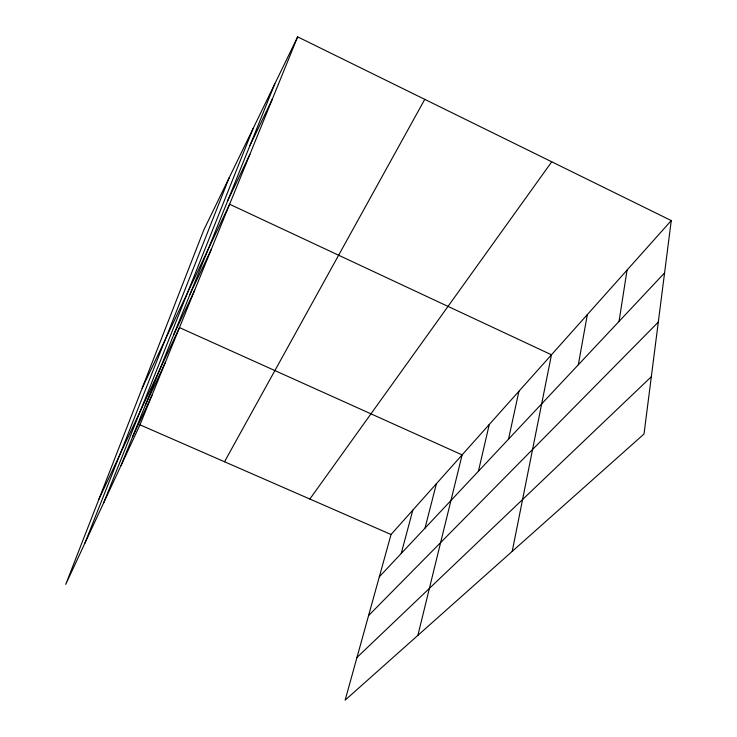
<?xml version="1.0" encoding="UTF-8"?>
<svg xmlns="http://www.w3.org/2000/svg" width="737" height="737" viewBox="0 0 737 737"><rect width="100%" height="100%" fill="white"/><g stroke="black" fill="none" stroke-linecap="round" stroke-linejoin="round"><path stroke-width="1.11" d="M671.26 220.575L644.018 434.001L345.137 700.15L391.052 534.509L671.26 220.575L297.647 36.85L203.771 230.036L65.74 584.377L139.975 424.825L297.647 36.85M619.043 321.415L627.04 270.12M578.315 364.806L587.325 314.616M512.224 551.359L551.469 354.792L229.622 204.232L142.204 388.086M508.53 439.151L518.922 391.246M478.414 471.238L489.267 424.475M417.879 635.377L462.117 454.895L179.487 327.606L98.813 499.465M425.009 528.143L436.442 483.647M401.223 553.478L412.84 510.096M84.912 543.16L229.106 177.903M103.705 502.781L253.169 128.376M121.061 465.48L274.772 83.926M145.327 405.249L165.18 362.807M132.678 436.645L152.052 395.106M173.868 334.405L194.669 290.249M190.035 294.266L211.307 249.309M227.733 200.694L249.889 154.365M249.88 145.723L272.423 98.905M224.509 461.758L424.761 99.357M309.853 499.041L551.737 161.799M379.325 576.813L664.581 272.893M368.583 615.57L658.298 322.106M356.975 657.459L651.324 376.727M139.975 424.825L391.052 534.509"/></g></svg>
